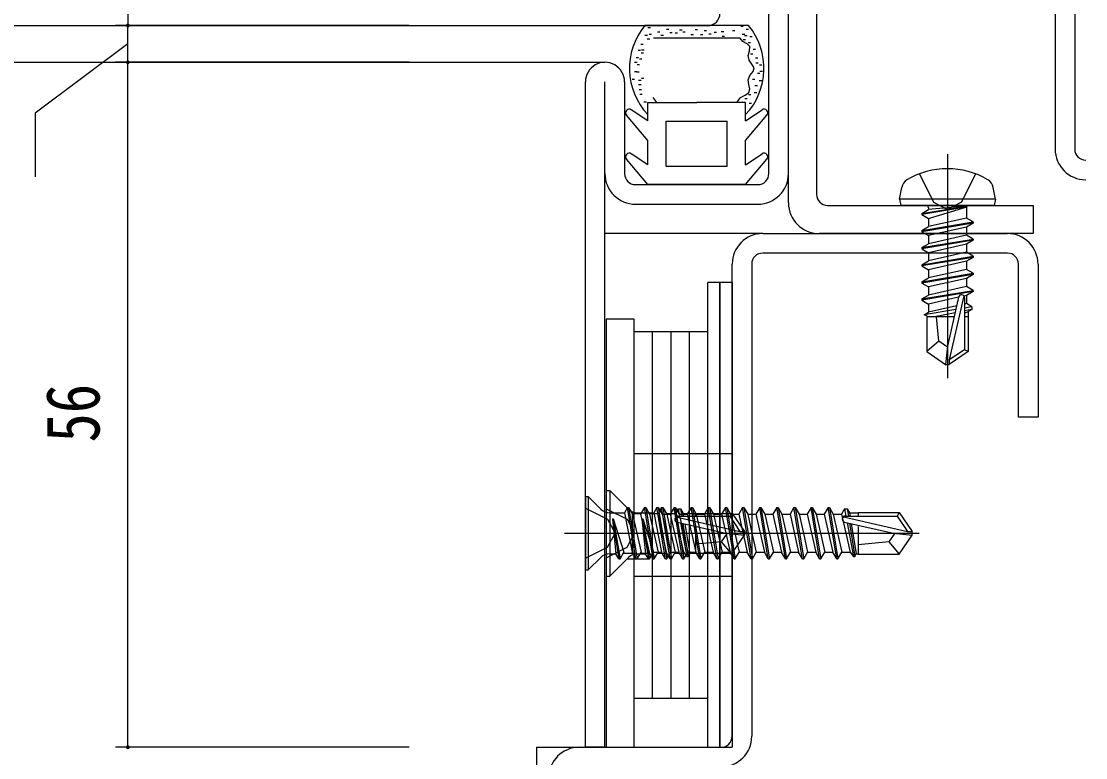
# Model space of a CAD drawing. Units: millimetres, scale not verified. Extents: x -1045 to 397, y -282 to 282.
# Drawn here: x 200 to 287, y -103.6 to -43.3 of the extents above; entities that cross this region are included whole.
import ezdxf
from ezdxf.enums import TextEntityAlignment as Align

# ---------------------------------------------------------------- set-up
doc = ezdxf.new("R2010")
doc.units = ezdxf.units.MM
doc.header["$LTSCALE"] = 2
for name, color, linetype in [('0-2_YKK_11', 7, 'Continuous'), ('0-3_YKK_12', 2, 'Continuous'), ('0-4_YKK_13', 4, 'Continuous'), ('0-6_YKK_D', 6, 'Continuous')]:
    doc.layers.add(name, color=color, linetype=linetype)
doc.styles.add('ＭＳ ゴシック', font='')
doc.styles.get('ＭＳ ゴシック').set_extended_font_data('MS Gothic')

msp = doc.modelspace()

# ---------------------------------------------------------------- linework, layer by layer
at = {"layer": '0-2_YKK_11'}
for p, q in [((261.1, -55.8), (261.1, -7.2)), ((262.7, -55.8), (262.7, -7.2)), ((284.5, -7.2), (284.5, -53.8)), ((286.1, -7.2), (286.1, -53.8)), ((247.7, -102.7), (247.7, -48.3)), ((249.3, -48.3), (249.3, -55.8)), ((250.2, -56.7), (260.2, -56.7)), ((250.2, -58.3), (260.2, -58.3)), ((260.6, -60.7), (280.6, -60.7)), ((280.6, -62.3), (260.6, -62.3)), ((258.1, -101.8), (258.1, -63.2)), ((259.7, -63.2), (259.7, -101.8)), ((245.6, -102.7), (257.2, -102.7))]:
    msp.add_line(p, q, dxfattribs=at)
for points in [[(262.7, -58.2), (262.7, -10.7), (265, -10.7), (265, -57.5)], [(247.7, -102.7), (246.1, -102.7), (246.1, -48.3)], [(265.9, -58.4), (282.7, -58.4), (282.7, -60.7), (265.2, -60.7)], [(283.1, -63.2), (283.1, -75.7), (281.5, -75.7), (281.5, -63.2)]]:
    msp.add_lwpolyline(points, dxfattribs=at)
msp.add_lwpolyline([(247.8, -67.7), (247.8, -102.7), (250.1, -102.7), (250.1, -67.7)], close=True, dxfattribs=at)
for centre, radius, start, end in [((247.7, -48.3), 1.6, 359.99999, 180.00001), ((287, -53.8), 2.5, 180.00001, 269.99999), ((287, -53.8), 0.9, 180.00001, 269.99999), ((250.2, -55.8), 2.5, 180.00001, 269.99999), ((250.2, -55.8), 0.9, 180.00001, 269.99999), ((260.2, -55.8), 2.5, 270.00001, 359.99999), ((260.2, -55.8), 0.9, 270.00001, 359.99999), ((265.2, -58.2), 2.5, 180.00001, 269.99999), ((265.9, -57.5), 0.9, 180.00001, 269.99999), ((260.6, -63.2), 2.5, 90, 180), ((280.6, -63.2), 2.5, 0, 90), ((260.6, -63.2), 0.9, 90, 180), ((280.6, -63.2), 0.9, 0, 90), ((257.2, -101.8), 2.5, 270, 0), ((257.2, -101.8), 0.9, 270, 0), ((245.6, -105.2), 2.5, 90, 180)]:
    msp.add_arc(centre, radius, start, end, dxfattribs=at)
at = {"layer": '0-3_YKK_12'}
for p, q in [((119.6, -46.677), (247.7, -46.677)), ((260.6, -60.7), (247.7, -60.7)), ((242.1, -102.7), (242.1, -145.7)), ((242.1, -102.7), (245.6, -102.7))]:
    msp.add_line(p, q, dxfattribs=at)
at = {"layer": '0-4_YKK_13'}
for p, q in [((119.6, -43.7), (256.1, -43.7)), ((259.443, -43.7), (250.957, -43.7)), ((251.218, -43.853), (251.418, -43.853)), ((251.993, -44.198), (252.193, -44.198)), ((252.726, -44.001), (252.926, -44.001)), ((252.994, -44.269), (253.194, -44.269)), ((253.441, -44.287), (253.641, -44.287)), ((253.798, -44.055), (253.998, -44.055)), ((254.067, -44.198), (254.267, -44.198)), ((255.067, -44.019), (255.267, -44.019)), ((255.8, -44.091), (256, -44.091)), ((256.622, -44.234), (256.822, -44.234)), ((257.212, -44.18), (257.412, -44.18)), ((258.124, -44.108), (258.324, -44.108)), ((258.804, -43.734), (259.004, -43.734)), ((259.234, -43.996), (259.434, -43.996)), ((250.633, -45.225), (250.833, -45.225)), ((250.967, -44.485), (251.167, -44.485)), ((251.158, -44.783), (251.358, -44.783)), ((251.313, -44.402), (251.513, -44.402)), ((251.681, -44.7), (258.719, -44.7)), ((252.279, -44.484), (252.479, -44.484)), ((254.728, -44.43), (254.928, -44.43)), ((255.514, -44.43), (255.714, -44.43)), ((256.193, -44.377), (256.393, -44.377)), ((257.284, -44.573), (257.484, -44.573)), ((258.928, -44.394), (259.128, -44.394)), ((258.995, -44.843), (259.195, -44.843)), ((259.114, -44.497), (259.314, -44.497)), ((259.401, -45.082), (259.601, -45.082)), ((259.532, -44.604), (259.732, -44.604)), ((250.418, -45.702), (250.618, -45.702)), ((250.657, -45.929), (250.857, -45.929)), ((250.693, -45.69), (250.893, -45.69)), ((259.592, -46), (259.792, -46)), ((259.806, -45.618), (260.006, -45.618)), ((250.12, -46.692), (250.32, -46.692)), ((250.251, -46.298), (250.451, -46.298)), ((250.323, -46.883), (250.523, -46.883)), ((250.526, -46.43), (250.726, -46.43)), ((260.009, -46.334), (260.209, -46.334)), ((260.033, -46.752), (260.233, -46.752)), ((260.331, -46.895), (260.531, -46.895)), ((250.108, -47.455), (250.308, -47.455)), ((250.287, -47.479), (250.487, -47.479)), ((260.164, -47.575), (260.364, -47.575)), ((260.367, -47.432), (260.567, -47.432)), ((249.917, -48.088), (250.117, -48.088)), ((250.449, -48.503), (250.649, -48.503)), ((250.454, -48.171), (250.654, -48.171)), ((250.681, -48.004), (250.881, -48.004)), ((259.759, -48.076), (259.959, -48.076)), ((259.962, -48.597), (260.162, -48.597)), ((260.319, -48.183), (260.519, -48.183)), ((250.496, -48.925), (250.696, -48.925)), ((250.555, -49.312), (250.755, -49.312)), ((259.422, -49.336), (259.622, -49.336)), ((259.903, -49.16), (260.103, -49.16)), ((250.883, -49.934), (251.083, -49.934)), ((251.2, -50), (255.2, -50)), ((251.2, -51.481), (251.2, -50)), ((259.2, -50), (255.2, -50)), ((259.129, -49.664), (259.329, -49.664)), ((259.2, -51.481), (259.2, -50)), ((259.481, -50.04), (259.681, -50.04)), ((251.2, -53.1), (249.456, -51.021)), ((251.2, -51.481), (249.852, -50.579)), ((259.2, -51.481), (260.548, -50.579)), ((259.2, -53.1), (260.944, -51.021)), ((252.7, -51.5), (257.7, -51.5)), ((252.7, -55.2), (252.7, -51.5)), ((251.2, -55.081), (251.2, -53.1)), ((259.2, -55.081), (259.2, -53.1)), ((251.2, -56.7), (249.456, -54.621)), ((251.2, -55.081), (249.852, -54.179)), ((259.2, -55.081), (260.548, -54.179)), ((259.2, -56.7), (260.944, -54.621)), ((275.7, -54.2), (275.7, -72.51)), ((259.2, -56.7), (251.2, -56.7)), ((271.788, -57.9), (271.96, -56.925)), ((279.612, -57.9), (279.44, -56.925)), ((279.612, -57.9), (271.788, -57.9)), ((271.788, -57.9), (271.876, -58.4)), ((279.612, -57.9), (279.524, -58.4)), ((279.524, -58.4), (271.876, -58.4)), ((273.6, -59.05), (277.2, -58.45)), ((277.2, -58.55), (273.6, -59.15)), ((273.6, -59.05), (274.15, -58.732)), ((273.6, -59.05), (273.6, -59.15)), ((273.6, -59.05), (273.6, -59.15)), ((273.6, -59.15), (274.15, -59.468)), ((277.2, -58.45), (274.15, -58.732)), ((274.15, -59.468), (277.2, -58.55)), ((274.15, -58.6), (274.15, -58.732)), ((277.2, -58.45), (277.2, -58.55)), ((277.25, -58.6), (277.25, -59.432)), ((273.6, -60.45), (277.8, -59.75)), ((277.8, -59.85), (273.6, -60.55)), ((277.25, -59.432), (274.15, -60.132)), ((274.15, -59.468), (274.15, -60.132)), ((277.8, -59.75), (277.25, -59.432)), ((277.8, -59.85), (277.25, -60.168)), ((277.8, -59.75), (277.8, -59.85)), ((273.6, -60.45), (274.15, -60.132)), ((273.6, -60.45), (273.6, -60.55)), ((273.6, -60.55), (274.15, -60.868)), ((277.25, -60.168), (274.15, -60.868)), ((277.25, -60.832), (274.15, -61.532)), ((274.15, -60.868), (274.15, -61.532)), ((277.25, -60.168), (277.25, -60.832)), ((277.8, -61.15), (277.25, -60.832)), ((273.6, -61.85), (277.8, -61.15)), ((277.8, -61.25), (273.6, -61.95)), ((273.6, -61.85), (274.15, -61.532)), ((277.25, -61.568), (277.25, -62.232)), ((277.8, -61.15), (277.8, -61.25)), ((273.6, -61.85), (273.6, -61.95)), ((273.6, -61.95), (274.15, -62.268)), ((273.6, -63.25), (277.8, -62.55)), ((277.25, -62.232), (274.15, -62.932)), ((274.15, -62.268), (274.15, -62.932)), ((277.8, -62.55), (277.25, -62.232)), ((277.8, -62.55), (277.8, -62.65)), ((277.8, -62.65), (273.6, -63.35)), ((273.6, -63.25), (274.15, -62.932)), ((273.6, -63.25), (273.6, -63.35)), ((273.6, -63.35), (274.15, -63.668)), ((277.25, -62.968), (277.25, -63.632)), ((273.6, -64.65), (277.8, -63.95)), ((277.8, -64.05), (273.6, -64.75)), ((273.6, -64.65), (274.15, -64.332)), ((277.25, -63.632), (274.15, -64.332)), ((274.15, -63.668), (274.15, -64.332)), ((277.8, -63.95), (277.25, -63.632)), ((277.25, -64.368), (277.25, -65.032)), ((277.8, -63.95), (277.8, -64.05)), ((256.1, -102.7), (256.1, -64.7)), ((257.1, -64.7), (256.1, -64.7)), ((257.1, -64.7), (257.1, -102.7)), ((257.1, -102.7), (257.1, -64.7)), ((258.1, -64.7), (257.1, -64.7)), ((258.1, -64.7), (258.1, -102.7)), ((273.6, -64.65), (273.6, -64.75)), ((273.6, -64.75), (274.15, -65.068)), ((277.25, -65.032), (274.15, -65.732)), ((274.15, -65.068), (274.15, -65.732)), ((277.8, -65.35), (277.25, -65.032)), ((273.6, -66.05), (277.8, -65.35)), ((277.8, -65.45), (273.6, -66.15)), ((273.6, -66.05), (274.15, -65.732)), ((273.6, -66.05), (273.6, -66.15)), ((276.605, -65.913), (274.15, -66.468)), ((276.61, -65.893), (275.7, -69.894)), ((277.043, -65.79), (275.85, -71.038)), ((277.25, -65.768), (277.25, -66.432)), ((277.8, -65.35), (277.8, -65.45)), ((273.6, -66.15), (274.15, -66.468)), ((276.378, -66.91), (273.8, -67.335)), ((274.15, -66.468), (274.15, -67.132)), ((276.446, -66.614), (274.15, -67.132)), ((277.25, -66.432), (277.097, -66.467)), ((277.7, -66.692), (277.1, -66.791)), ((277.7, -66.908), (277.1, -67.024)), ((277.7, -66.692), (277.25, -66.432)), ((277.7, -66.692), (277.7, -66.908)), ((273.8, -67.335), (274.15, -67.132)), ((274, -67.429), (273.8, -67.335)), ((274, -67.429), (274, -70.355)), ((276.244, -67.5), (274, -67.5)), ((276.318, -67.176), (274.652, -67.5)), ((277.4, -67.5), (277.1, -67.5)), ((277.4, -67.081), (277.4, -70.355)), ((250.1, -68.7), (256.1, -68.7)), ((250.1, -98.7), (250.1, -68.7)), ((251.6, -98.7), (251.6, -68.7)), ((253.1, -98.7), (253.1, -68.7)), ((254.6, -98.7), (254.6, -68.7)), ((275, -69.5), (274, -70.355)), ((274, -70.355), (275.55, -71.4)), ((275.7, -69.894), (275.55, -71.4)), ((275.7, -69.894), (275.7, -71.4)), ((277.4, -70.355), (275.85, -71.4)), ((277.4, -70.355), (277.1, -70.195)), ((275.85, -71.038), (275.85, -71.4)), ((275.55, -71.4), (275.85, -71.4)), ((257.1, -78.7), (250.1, -78.7)), ((258.1, -78.7), (257.1, -78.7)), ((247.8, -81.7), (247.8, -88.7)), ((248.1, -81.7), (249.627, -83.227)), ((246.1, -82.2), (246.33, -82.2)), ((246.1, -82.2), (246.1, -88.2)), ((246.33, -82.2), (247.357, -83.227)), ((246.33, -82.2), (246.33, -88.2)), ((246.1, -83.15), (247.915, -84.055)), ((248.064, -83.52), (249.288, -83.52)), ((248.1, -83.52), (248.1, -86.88)), ((249.53, -83.1), (249.288, -83.52)), ((249.288, -83.52), (249.912, -86.75)), ((249.53, -83.1), (249.63, -83.1)), ((250.23, -87.3), (249.53, -83.1)), ((249.63, -83.1), (250.33, -87.3)), ((249.63, -83.1), (249.948, -83.65)), ((249.92, -83.52), (249.92, -86.88)), ((250.334, -83.52), (251.708, -83.52)), ((250.93, -83.1), (250.612, -83.65)), ((250.93, -83.1), (251.03, -83.1)), ((251.63, -87.3), (250.93, -83.1)), ((251.03, -83.1), (251.348, -83.65)), ((251.03, -83.1), (251.73, -87.3)), ((251.95, -83.1), (251.708, -83.52)), ((251.708, -83.52), (252.333, -86.75)), ((251.95, -83.1), (252.05, -83.1)), ((252.65, -87.3), (251.95, -83.1)), ((252.33, -83.1), (252.012, -83.65)), ((252.05, -83.1), (252.75, -87.3)), ((253.03, -87.3), (252.33, -83.1)), ((252.33, -83.1), (252.43, -83.1)), ((252.43, -83.1), (253.13, -87.3)), ((252.43, -83.1), (252.748, -83.65)), ((253.35, -83.1), (253.033, -83.65)), ((254.05, -87.3), (253.35, -83.1)), ((253.35, -83.1), (253.45, -83.1)), ((253.45, -83.1), (254.15, -87.3)), ((253.672, -83.2), (253.783, -83.8)), ((253.672, -83.2), (253.888, -83.2)), ((253.888, -83.2), (254.073, -83.52)), ((253.888, -83.2), (253.982, -83.8)), ((254.073, -83.52), (254.119, -83.8)), ((254.75, -83.1), (254.433, -83.65)), ((255.45, -87.3), (254.75, -83.1)), ((254.75, -83.1), (254.85, -83.1)), ((254.85, -83.1), (255.168, -83.65)), ((254.85, -83.1), (255.55, -87.3)), ((256.25, -83.1), (256.95, -87.3)), ((257.65, -83.1), (258.35, -87.3)), ((259.05, -83.1), (259.75, -87.3)), ((260.45, -83.1), (261.15, -87.3)), ((261.85, -83.1), (262.55, -87.3)), ((263.25, -83.1), (263.95, -87.3)), ((264.65, -83.1), (265.35, -87.3)), ((266.05, -83.1), (266.75, -87.3)), ((267.292, -83.2), (267.033, -83.65)), ((267.292, -83.2), (267.508, -83.2)), ((267.292, -83.2), (267.403, -83.8)), ((267.508, -83.2), (267.602, -83.8)), ((267.508, -83.2), (267.693, -83.52)), ((267.693, -83.52), (268.4, -83.52)), ((267.693, -83.52), (267.739, -83.8)), ((268.4, -83.5), (271.755, -83.5)), ((268.4, -83.5), (268.4, -83.8)), ((271.755, -83.5), (271.595, -83.8)), ((271.755, -83.5), (272.8, -85.05)), ((247.915, -84.055), (248.524, -85.2)), ((248.303, -84.02), (248.588, -86.88)), ((248.303, -84.02), (248.83, -87.3)), ((248.303, -84.02), (248.363, -84.02)), ((248.363, -84.02), (248.93, -87.3)), ((248.363, -84.02), (249.248, -86.75)), ((249.904, -83.575), (250.656, -83.575)), ((249.948, -83.65), (250.648, -86.75)), ((250.612, -83.65), (251.312, -86.75)), ((250.723, -84.02), (250.783, -84.02)), ((250.723, -84.02), (251.25, -87.3)), ((250.723, -84.02), (251.008, -86.88)), ((250.783, -84.02), (251.35, -87.3)), ((250.783, -84.02), (251.668, -86.75)), ((251.304, -83.575), (252.056, -83.575)), ((251.348, -83.65), (252.048, -86.75)), ((252.012, -83.65), (252.712, -86.75)), ((252.368, -83.65), (253.033, -83.65)), ((252.704, -83.575), (253.456, -83.575)), ((252.748, -83.65), (253.098, -85.2)), ((253.033, -83.65), (253.733, -86.75)), ((253.49, -83.857), (258.738, -85.05)), ((253.554, -84.278), (254.112, -86.75)), ((253.593, -84.29), (257.594, -85.2)), ((253.648, -83.8), (257.895, -83.8)), ((253.768, -83.65), (254.433, -83.65)), ((253.886, -84.357), (254.393, -87.1)), ((254.076, -84.4), (254.499, -87.1)), ((254.082, -83.575), (258.105, -83.575)), ((254.433, -83.65), (255.133, -86.75)), ((255.1, -83.575), (255.1, -83.8)), ((255.168, -83.65), (255.833, -83.65)), ((255.833, -83.65), (256.533, -86.75)), ((256.568, -83.65), (257.233, -83.65)), ((256.568, -83.65), (256.918, -85.2)), ((257.233, -83.65), (257.933, -86.75)), ((257.968, -83.65), (258.633, -83.65)), ((257.968, -83.65), (258.318, -85.2)), ((258.105, -83.575), (259.1, -85.05)), ((258.633, -83.65), (259.333, -86.75)), ((259.368, -83.65), (260.033, -83.65)), ((259.368, -83.65), (259.718, -85.2)), ((260.033, -83.65), (260.733, -86.75)), ((260.768, -83.65), (261.433, -83.65)), ((260.768, -83.65), (261.118, -85.2)), ((261.433, -83.65), (262.133, -86.75)), ((262.168, -83.65), (262.833, -83.65)), ((262.168, -83.65), (262.518, -85.2)), ((262.833, -83.65), (263.533, -86.75)), ((263.568, -83.65), (264.233, -83.65)), ((263.568, -83.65), (263.918, -85.2)), ((264.233, -83.65), (264.933, -86.75)), ((264.968, -83.65), (265.633, -83.65)), ((264.968, -83.65), (265.318, -85.2)), ((265.633, -83.65), (266.333, -86.75)), ((266.368, -83.65), (267.033, -83.65)), ((266.368, -83.65), (266.718, -85.2)), ((267.033, -83.65), (267.733, -86.75)), ((267.19, -83.857), (272.438, -85.05)), ((267.293, -84.29), (271.294, -85.2)), ((267.348, -83.8), (271.595, -83.8)), ((267.503, -84.338), (268.013, -87.1)), ((267.693, -84.381), (268.119, -87.1)), ((271.595, -83.8), (272.438, -85.05)), ((244.398, -85.2), (260.1, -85.2)), ((246.196, -85.2), (273.372, -85.2)), ((247.915, -86.345), (248.524, -85.2)), ((253.098, -85.2), (253.448, -86.75)), ((254.223, -84.434), (254.626, -86.88)), ((255.1, -84.656), (255.1, -86.825)), ((257.701, -85.2), (257.2, -85.9)), ((257.594, -85.2), (259.1, -85.2)), ((257.594, -85.2), (259.1, -85.35)), ((258.738, -85.05), (259.1, -85.05)), ((259.1, -85.05), (259.1, -85.35)), ((259.1, -85.35), (259.1, -85.05)), ((267.84, -84.415), (268.246, -86.88)), ((268.4, -84.656), (268.4, -86.9)), ((271.294, -85.2), (272.8, -85.2)), ((271.294, -85.2), (272.8, -85.35)), ((272.438, -85.05), (272.8, -85.05)), ((272.8, -85.35), (272.8, -85.05)), ((257.2, -85.9), (255.1, -86.1)), ((257.2, -85.9), (257.99, -86.825)), ((258.105, -86.825), (259.1, -85.35)), ((270.9, -85.9), (271.755, -86.9)), ((271.755, -86.9), (272.8, -85.35)), ((246.1, -87.25), (247.915, -86.345)), ((248.064, -86.88), (248.588, -86.88)), ((248.83, -87.3), (248.588, -86.88)), ((248.93, -87.3), (249.248, -86.75)), ((249.204, -86.825), (249.956, -86.825)), ((250.23, -87.3), (249.912, -86.75)), ((250.33, -87.3), (250.648, -86.75)), ((250.334, -86.88), (251.008, -86.88)), ((250.604, -86.825), (251.356, -86.825)), ((251.25, -87.3), (251.008, -86.88)), ((251.63, -87.3), (251.312, -86.75)), ((251.35, -87.3), (251.668, -86.75)), ((251.668, -86.75), (252.333, -86.75)), ((251.73, -87.3), (252.048, -86.75)), ((252.004, -86.825), (252.756, -86.825)), ((252.65, -87.3), (252.333, -86.75)), ((253.03, -87.3), (252.712, -86.75)), ((252.75, -87.3), (253.068, -86.75)), ((253.068, -86.75), (253.733, -86.75)), ((253.13, -87.3), (253.448, -86.75)), ((253.404, -86.825), (254.173, -86.825)), ((254.05, -87.3), (253.733, -86.75)), ((254.112, -86.75), (254.393, -87.1)), ((254.15, -87.3), (254.468, -86.75)), ((254.468, -86.75), (255.133, -86.75)), ((254.499, -87.1), (254.626, -86.88)), ((254.617, -86.825), (258.105, -86.825)), ((255.45, -87.3), (255.133, -86.75)), ((255.55, -87.3), (255.868, -86.75)), ((255.868, -86.75), (256.533, -86.75)), ((256.85, -87.3), (256.533, -86.75)), ((256.95, -87.3), (257.268, -86.75)), ((258.25, -87.3), (257.933, -86.75)), ((258.35, -87.3), (258.668, -86.75)), ((259.65, -87.3), (259.333, -86.75)), ((259.75, -87.3), (260.068, -86.75)), ((261.05, -87.3), (260.733, -86.75)), ((261.15, -87.3), (261.468, -86.75)), ((262.45, -87.3), (262.133, -86.75)), ((262.55, -87.3), (262.868, -86.75)), ((263.85, -87.3), (263.533, -86.75)), ((263.95, -87.3), (264.268, -86.75)), ((265.25, -87.3), (264.933, -86.75)), ((265.35, -87.3), (265.668, -86.75)), ((266.65, -87.3), (266.333, -86.75)), ((266.75, -87.3), (267.068, -86.75)), ((267.733, -86.75), (268.013, -87.1)), ((268.4, -86.9), (271.755, -86.9)), ((246.33, -88.2), (247.357, -87.173)), ((248.1, -88.7), (249.627, -87.173)), ((248.83, -87.3), (248.93, -87.3)), ((249.5, -87.3), (251.25, -87.3)), ((250, -87.3), (251.25, -87.3)), ((250.23, -87.3), (250.33, -87.3)), ((251.25, -87.3), (251.35, -87.3)), ((251.63, -87.3), (251.73, -87.3)), ((252.65, -87.3), (252.75, -87.3)), ((253.03, -87.3), (253.13, -87.3)), ((254.05, -87.3), (254.15, -87.3)), ((254.393, -87.1), (254.499, -87.1)), ((255.45, -87.3), (255.55, -87.3)), ((256.85, -87.3), (256.95, -87.3)), ((258.25, -87.3), (258.35, -87.3)), ((259.65, -87.3), (259.75, -87.3)), ((261.05, -87.3), (261.15, -87.3)), ((262.45, -87.3), (262.55, -87.3)), ((263.85, -87.3), (263.95, -87.3)), ((265.25, -87.3), (265.35, -87.3)), ((266.65, -87.3), (266.75, -87.3)), ((268.013, -87.1), (268.119, -87.1)), ((246.1, -88.2), (246.33, -88.2)), ((247.8, -88.7), (248.1, -88.7)), ((250.1, -88.7), (257.1, -88.7)), ((257.1, -88.7), (258.1, -88.7)), ((256.1, -98.7), (250.1, -98.7)), ((257.1, -98.7), (257.1, -98.7)), ((256.1, -102.7), (257.1, -102.7)), ((257.1, -102.7), (258.1, -102.7))]:
    msp.add_line(p, q, dxfattribs=at)
for points in [[(258.775, -49.589), (259.169, -49.398), (259.46, -49.17), (259.547, -48.872), (259.461, -48.506), (259.404, -48.121), (259.555, -47.768), (259.802, -47.45), (259.894, -47.15), (259.716, -46.849), (259.476, -46.521), (259.418, -46.145), (259.523, -45.752), (259.548, -45.416), (259.312, -45.188), (258.958, -44.987), (258.719, -44.7)], [(252.7, -55.2), (257.7, -55.2), (257.7, -51.5)], [(273.4, -55.821), (274.555, -58.137), (275.7, -58.746)], [(278, -55.821), (276.845, -58.137), (275.7, -58.746)], [(277.8, -61.25), (277.25, -61.568), (274.15, -62.268)], [(277.8, -62.65), (277.25, -62.968), (274.15, -63.668)], [(277.8, -64.05), (277.25, -64.368), (274.15, -65.068)], [(277.1, -65.948), (277.1, -70.195), (275.85, -71.038)], [(277.8, -65.45), (277.25, -65.768), (277.058, -65.811)], [(277.7, -66.908), (277.25, -67.168), (277.1, -67.201)], [(275.7, -70.001), (275, -69.5), (274.8, -67.5)], [(247.8, -81.7), (248.1, -81.7), (248.1, -88.7)], [(247.8, -83.199), (249.517, -84.055), (250.125, -85.2)], [(252.05, -83.1), (252.368, -83.65), (253.068, -86.75)], [(253.672, -83.2), (253.412, -83.65), (253.465, -83.881)], [(253.45, -83.1), (253.768, -83.65), (254.468, -86.75)], [(256.85, -87.3), (256.15, -83.1), (255.833, -83.65)], [(256.15, -83.1), (256.25, -83.1), (256.568, -83.65)], [(258.25, -87.3), (257.55, -83.1), (257.233, -83.65)], [(257.55, -83.1), (257.65, -83.1), (257.968, -83.65)], [(259.65, -87.3), (258.95, -83.1), (258.633, -83.65)], [(258.95, -83.1), (259.05, -83.1), (259.368, -83.65)], [(261.05, -87.3), (260.35, -83.1), (260.033, -83.65)], [(260.35, -83.1), (260.45, -83.1), (260.768, -83.65)], [(262.45, -87.3), (261.75, -83.1), (261.433, -83.65)], [(261.75, -83.1), (261.85, -83.1), (262.168, -83.65)], [(263.85, -87.3), (263.15, -83.1), (262.833, -83.65)], [(263.15, -83.1), (263.25, -83.1), (263.568, -83.65)], [(265.25, -87.3), (264.55, -83.1), (264.233, -83.65)], [(264.55, -83.1), (264.65, -83.1), (264.968, -83.65)], [(266.65, -87.3), (265.95, -83.1), (265.633, -83.65)], [(265.95, -83.1), (266.05, -83.1), (266.368, -83.65)], [(255.168, -83.65), (255.518, -85.2), (255.868, -86.75)], [(258.015, -83.575), (257.895, -83.8), (258.738, -85.05)], [(247.8, -87.201), (249.517, -86.345), (250.125, -85.2)], [(256.918, -85.2), (257.268, -86.75), (257.933, -86.75)], [(258.318, -85.2), (258.668, -86.75), (259.333, -86.75)], [(259.718, -85.2), (260.068, -86.75), (260.733, -86.75)], [(261.118, -85.2), (261.468, -86.75), (262.133, -86.75)], [(262.518, -85.2), (262.868, -86.75), (263.533, -86.75)], [(263.918, -85.2), (264.268, -86.75), (264.933, -86.75)], [(265.318, -85.2), (265.668, -86.75), (266.333, -86.75)], [(266.718, -85.2), (267.068, -86.75), (267.733, -86.75)], [(271.401, -85.2), (270.9, -85.9), (268.4, -86.15)], [(268.119, -87.1), (268.246, -86.88), (268.4, -86.88)]]:
    msp.add_lwpolyline(points, dxfattribs=at)
for centre, radius, start, end in [((256.1, -42.7), 1, 270, 0), ((255.2, -47.2), 5.5, 140.48036, 223.34175), ((255.2, -47.2), 5.5, 316.65824, 39.51963), ((255.2, -47.2), 4.3, 213.7499, 220.62928), ((255.2, -47.2), 4.3, 319.37051, 326.2499), ((249.686, -50.829), 0.3, 56.21114, 220.00244), ((260.714, -50.829), 0.3, 319.99756, 123.78886), ((249.686, -54.429), 0.3, 56.21114, 220.00244), ((260.714, -54.429), 0.3, 319.99756, 123.78886), ((275.7, -61.9), 6.5, 59.36409, 120.63591), ((272.846, -57.082), 0.9, 120.63591, 170), ((278.554, -57.082), 0.9, 10, 59.36409), ((273.95, -58.6), 0.2, 0, 90), ((277.45, -58.6), 0.2, 90, 180), ((276.852, -65.948), 0.248, 0, 167.19096), ((248.064, -82.52), 1, 225, 270), ((250.334, -82.52), 1, 225, 270), ((253.648, -84.048), 0.248, 90, 257.19096), ((267.348, -84.048), 0.248, 90, 257.19096), ((248.064, -87.88), 1, 90, 135), ((250.334, -87.88), 1, 90, 135)]:
    msp.add_arc(centre, radius, start, end, dxfattribs=at)
at = {"layer": '0-6_YKK_D'}
for p, q in [((208.7, -7.7), (208.7, -43.7)), ((231.7, -43.7), (207.7, -43.7)), ((231.7, -43.7), (207.7, -43.7)), ((208.7, -46.7), (208.7, -43.7)), ((231.7, -46.7), (207.7, -46.7)), ((231.7, -46.7), (207.7, -46.7)), ((208.7, -102.7), (208.7, -46.7)), ((231.7, -102.7), (207.7, -102.7))]:
    msp.add_line(p, q, dxfattribs=at)
msp.add_lwpolyline([(208.7, -45.2), (201.111, -50.854), (201.111, -56.054)], dxfattribs=at)
for centre, start, end in [((208.7, -43.7), 90, 270), ((208.7, -43.7), 90, 270), ((208.7, -43.7), 270, 90), ((208.7, -43.7), 270, 90), ((208.7, -46.7), 90, 270), ((208.7, -46.7), 90, 270), ((208.7, -46.7), 270, 90), ((208.7, -46.7), 270, 90), ((208.7, -102.7), 90, 270), ((208.7, -102.7), 270, 90)]:
    msp.add_arc(centre, 0.106, start, end, dxfattribs=at)

# ---------------------------------------------------------------- texts
at = {"layer": '0-6_YKK_D', "style": 'ＭＳ ゴシック', "width": 0.8}
msp.add_text('56', height=4.399, rotation=90, dxfattribs=at).set_placement((207.7, -77.782), align=Align.BOTTOM_LEFT)

doc.saveas('drawing.dxf')
